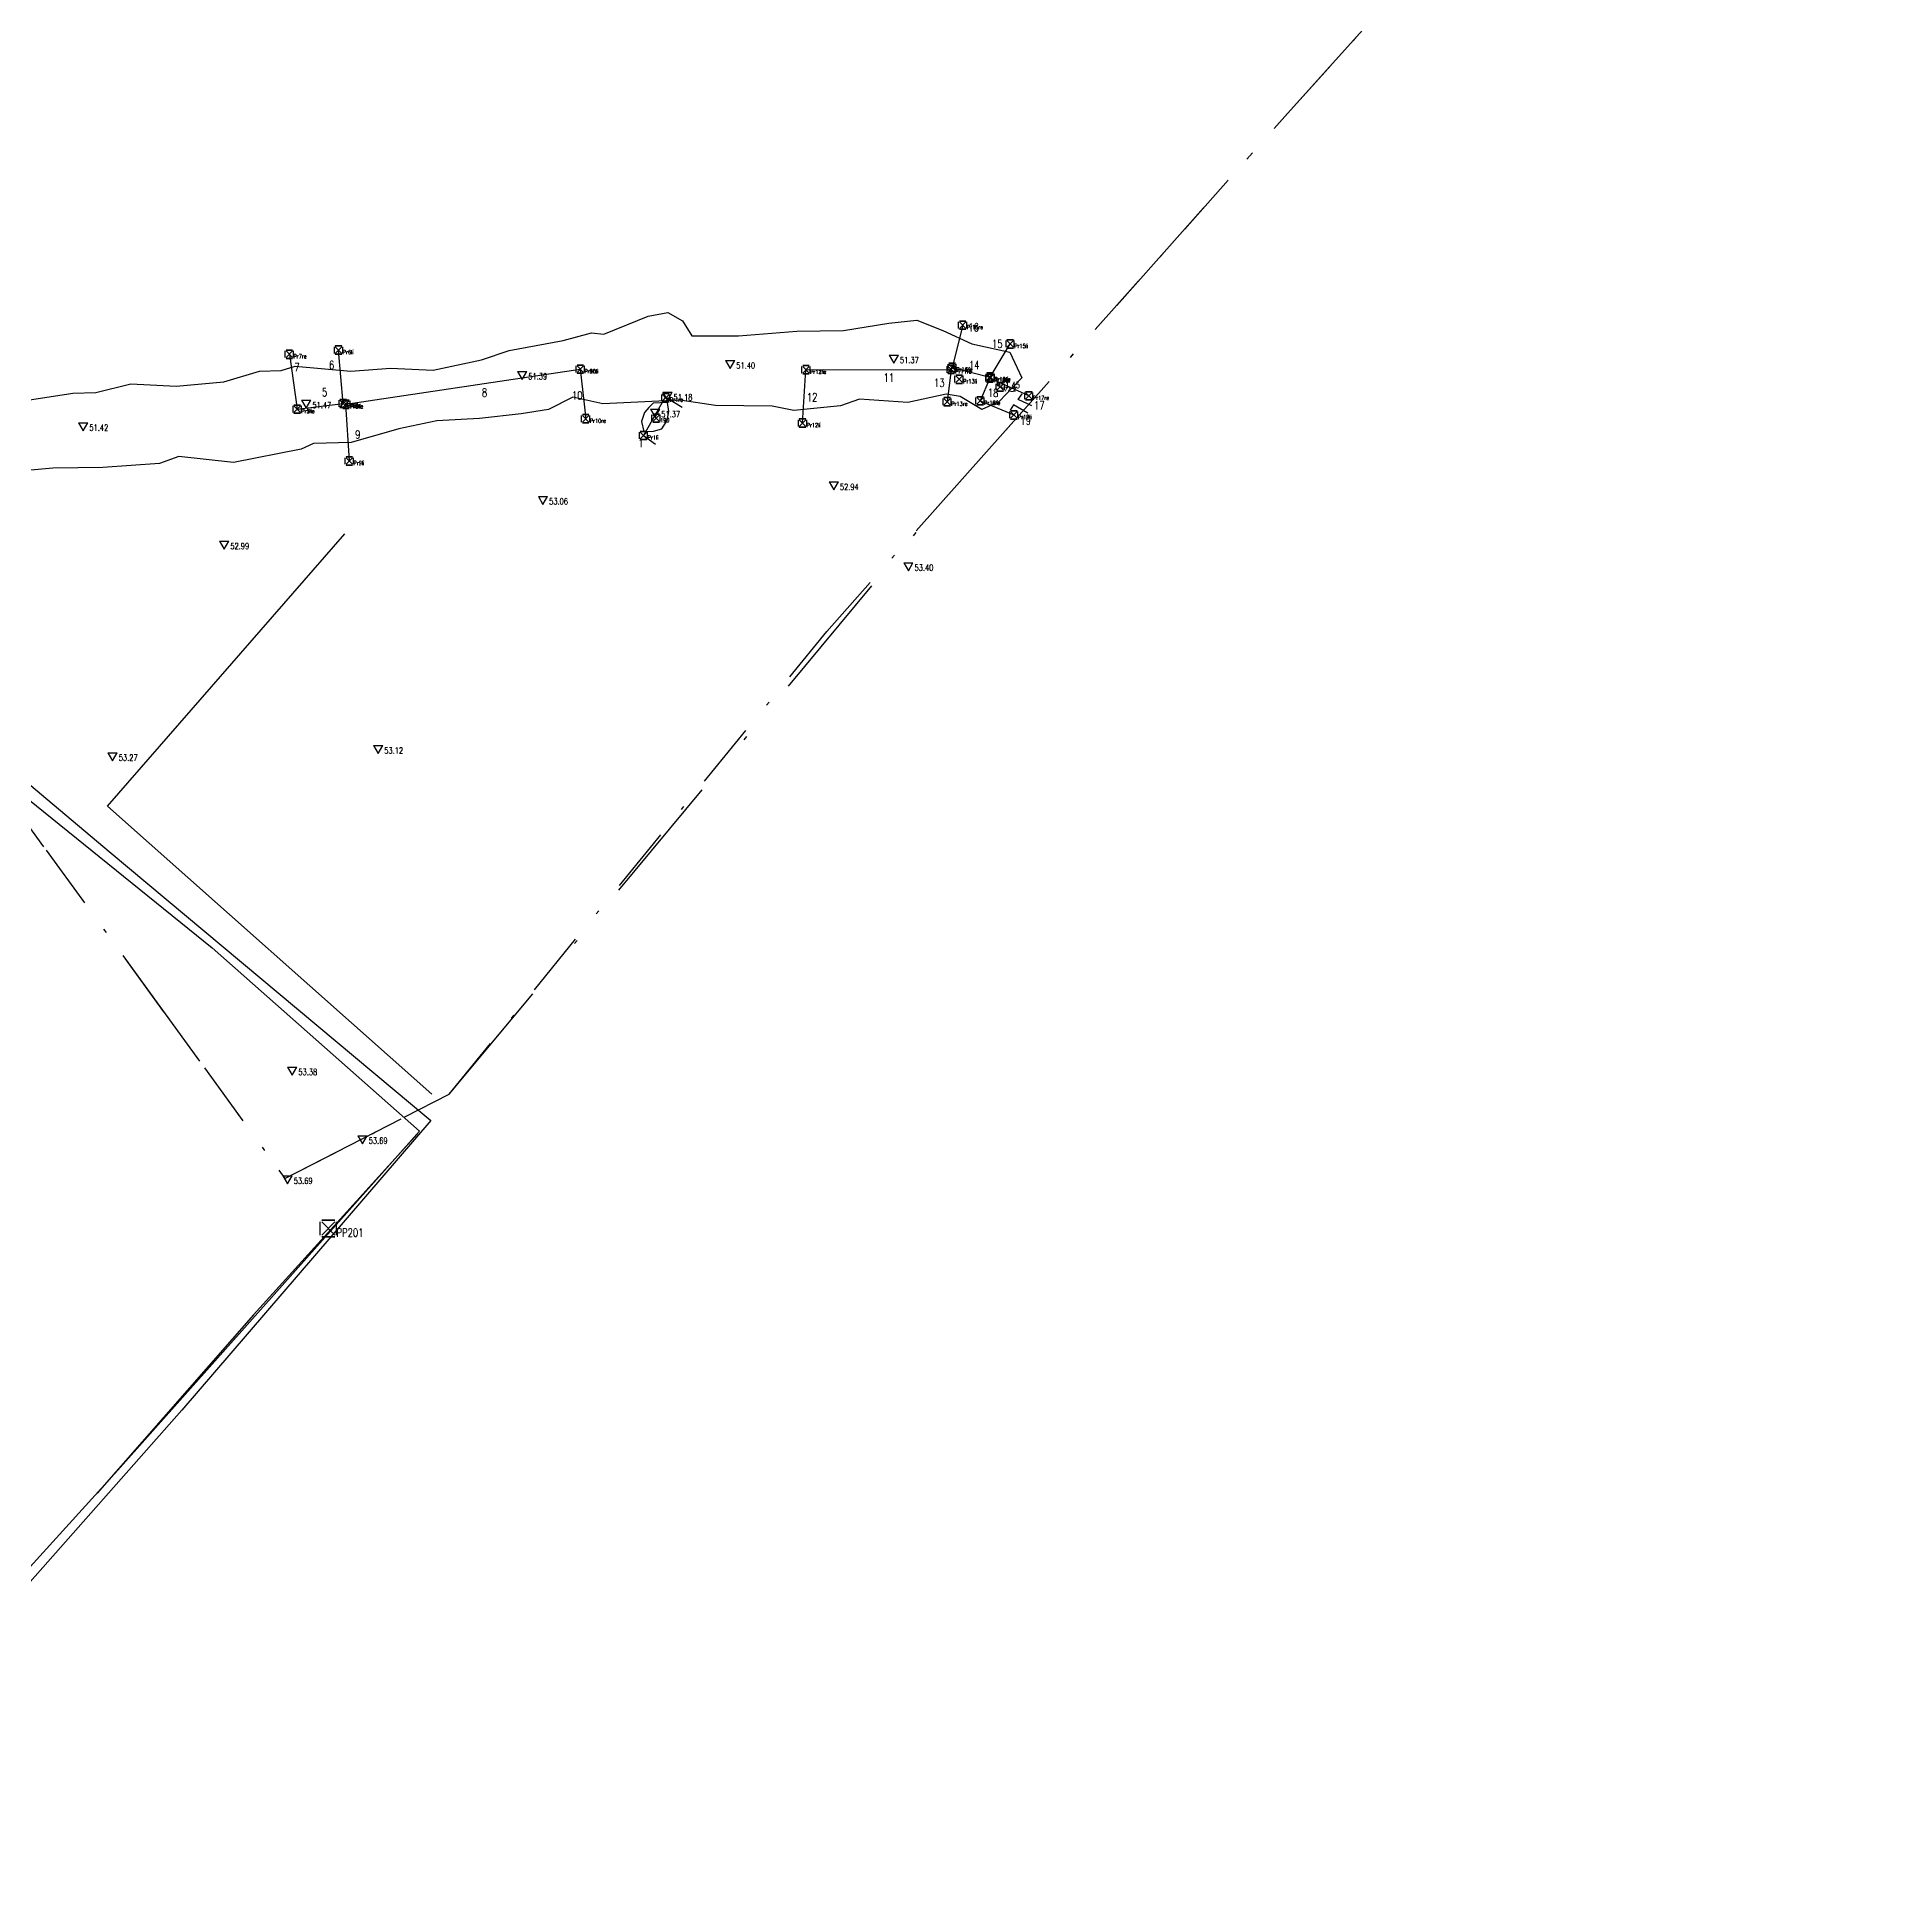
# Model space of a CAD drawing. Header units: metres. Extents: x 4462689 to 4462813, y 5793999 to 5794154.
# Drawn here: x 4462768.25 to 4462813.41, y 5794042.56 to 5794087.6 of the extents above; entities that cross this region are included whole.
import ezdxf

# ---------------------------------------------------------------- set-up
doc = ezdxf.new("R2010")
doc.units = ezdxf.units.M
doc.linetypes.add('STRICHPUNKT', pattern=[25.399999999999995, 12.7, -6.349999999999999, 0, -6.349999999999999])
doc.linetypes.add('STRICHPUNKTX2', pattern=[50.8, 25.4, -12.7, 0, -12.7])
for name, color, linetype in [('Befunde', 7, 'Continuous'), ('Flächengrenzen', 1, 'Continuous'), ('Gebäudehallen Ebel', 150, 'Continuous'), ('GGok', 50, 'Continuous'), ('GGuk', 5, 'Continuous'), ('Grabungsgrenze', 102, 'STRICHPUNKTX2'), ('HÖHEN', 7, 'Continuous'), ('Koordinaten Befundmitte', 4, 'Continuous'), ('Passpunkte', 6, 'Continuous'), ('Profile', 5, 'Continuous'), ('Profile Passpunkte', 5, 'Continuous')]:
    doc.layers.add(name, color=color, linetype=linetype)
doc.layers.get('0').off()
doc.styles.add('ROMANS', font='ROMANS.shx', dxfattribs={"width": 0.75})

# ---------------------------------------------------------------- blocks, each defined once
blk = doc.blocks.new('HP_OHNE_SYMBOL')
blk.add_circle((0, 0), 0.02)
at = {"style": 'ROMANS', "width": 0.75}
blk.add_attdef('HÖHE', (0.04, -0.05), '', height=0.1, dxfattribs=at)
blk = doc.blocks.new('HP_FERTIG_OBERKANTE')
for p, q in [((-0.075, 0.1299038105676658), (0.075, 0.1299038105676658)), ((-0.075, 0.1299038105676658), (0, 0)), ((0, 0), (0.075, 0.1299038105676658))]:
    blk.add_line(p, q)
at = {"style": 'ROMANS', "width": 0.75}
blk.add_attdef('HÖHE', (0.1, 0), '', height=0.1, dxfattribs=at)
blk = doc.blocks.new('CONTROL')
for p, q in [((-0.1, 0.1, 0.1), (-0.1, 0.1, -0.1)), ((-0.1, -0.08, -0.1), (-0.1, 0.08, -0.1)), ((-0.1, -0.08, 0.1), (-0.1, 0.08, 0.1)), ((0.08, 0.1, 0.1), (-0.08, 0.1, 0.1)), ((-0.08, 0.1, -0.1), (0.08, 0.1, -0.1)), ((0.08, -0.08, 0.08), (-0.08, 0.08, -0.08)), ((-0.08, -0.08, -0.08), (0.08, 0.08, 0.08)), ((-0.08, 0.08, 0.08), (0.08, -0.08, -0.08)), ((0.08, 0.08, -0.08), (-0.08, -0.08, 0.08)), ((0.1, 0.1, -0.1), (0.1, 0.1, 0.1)), ((0.1, -0.08, -0.1), (0.1, 0.08, -0.1)), ((0.1, -0.08, 0.1), (0.1, 0.08, 0.1)), ((-0.1, -0.1, 0.1), (-0.1, -0.1, -0.1)), ((0.08, -0.1, 0.1), (-0.08, -0.1, 0.1)), ((-0.08, -0.1, -0.1), (0.08, -0.1, -0.1)), ((0.1, -0.1, -0.1), (0.1, -0.1, 0.1))]:
    blk.add_line(p, q)
at = {"style": 'ROMANS', "width": 0.75}
blk.add_attdef('NUMMER', (0.1, -0.1), '', height=0.1, dxfattribs=at)

msp = doc.modelspace()

# ---------------------------------------------------------------- linework, layer by layer
at = {"layer": 'Befunde'}
for points in [[(4462782.025973014, 5794080.377765286, 51.43604729101562), (4462783.100973013, 5794080.814765286, 51.44704729101562), (4462783.580973014, 5794080.907765287, 51.45404729101563), (4462783.939973014, 5794080.704765287, 51.42704729101563), (4462784.164973014, 5794080.333765286, 51.42204729101562), (4462785.300973014, 5794080.333765286, 51.38804729101562), (4462786.718973013, 5794080.449765287, 51.38104729101563), (4462787.847973014, 5794080.467765286, 51.38004729101562), (4462788.949973014, 5794080.643765287, 51.38504729101562), (4462789.630973014, 5794080.716765287, 51.41604729101562), (4462790.261973014, 5794080.462765286, 51.40804729101562), (4462790.968973013, 5794080.138765287, 51.41404729101562), (4462791.892973014, 5794079.935765287, 51.42404729101563), (4462792.187973014, 5794079.316765287, 51.40104729101562), (4462791.623973013, 5794078.733765286, 51.43004729101562), (4462791.215973013, 5794078.545765286, 51.40704729101562), (4462790.686973014, 5794078.861765286, 51.38904729101562), (4462790.345973013, 5794078.916765287, 51.38704729101562), (4462789.412973013, 5794078.716765286, 51.35404729101562), (4462788.241973013, 5794078.793765287, 51.36104729101562), (4462787.780973014, 5794078.636765286, 51.36804729101562), (4462786.639973014, 5794078.519765287, 51.36604729101563), (4462786.117973013, 5794078.625765287, 51.36404729101562), (4462784.739973014, 5794078.638765287, 51.34304729101562), (4462783.868973014, 5794078.771765286, 51.36204729101562), (4462781.996973014, 5794078.680765286, 51.38204729101563), (4462781.269973014, 5794078.842765286, 51.34504729101562), (4462780.679973014, 5794078.541765286, 51.36304729101563), (4462780.014973013, 5794078.438765287, 51.34604729101562), (4462779.003973014, 5794078.323765286, 51.34604729101562), (4462777.965973014, 5794078.269765286, 51.34604729101562), (4462777.037973014, 5794078.076765287, 51.36804729101562), (4462775.880973014, 5794077.741765287, 51.41904729101562), (4462774.961973014, 5794077.716765286, 51.43004729101562), (4462774.660973014, 5794077.576765287, 51.41704729101562), (4462773.020973013, 5794077.251765286, 51.45004729101562), (4462771.686973014, 5794077.402765286, 51.44804729101562), (4462771.220973014, 5794077.229765287, 51.45904729101562), (4462769.840973014, 5794077.133765287, 51.45204729101562), (4462768.624973014, 5794077.114765286, 51.42604729101562), (4462767.005973014, 5794076.970765286, 51.36704729101563)], [(4462767.909973014, 5794078.755765286, 51.44404729101562), (4462769.111973013, 5794078.940765285, 51.42704729101563), (4462769.672973014, 5794078.958765287, 51.41904729101562), (4462770.525973014, 5794079.169765287, 51.43004729101562), (4462771.627973014, 5794079.113765287, 51.41804729101562), (4462772.781973013, 5794079.218765286, 51.43504729101563), (4462773.647973014, 5794079.473765286, 51.45704729101563), (4462774.181973014, 5794079.494765286, 51.43204729101562), (4462774.521973013, 5794079.598765287, 51.45604729101562), (4462775.871973014, 5794079.480765287, 51.43504729101563), (4462776.834973014, 5794079.553765286, 51.41004729101562), (4462777.876973014, 5794079.502765287, 51.39004729101563), (4462779.045973014, 5794079.750765287, 51.41404729101562), (4462779.722973015, 5794079.978765287, 51.39504729101562), (4462781.033973014, 5794080.225765286, 51.42104729101562), (4462781.720973014, 5794080.411765287, 51.43704729101562), (4462782.025973014, 5794080.377765286, 51.43604729101562)]]:
    msp.add_polyline3d(points, dxfattribs=at)
msp.add_polyline3d([(4462783.221973014, 5794078.697765286, 51.37304729101562), (4462783.117973014, 5794078.594765287, 51.36604729101563), (4462783.012973014, 5794078.471765287, 51.37004729101562), (4462782.941973014, 5794078.255765287, 51.37104729101562), (4462782.993973013, 5794078.007765286, 51.35704729101562), (4462783.227973014, 5794078.014765286, 51.35304729101562), (4462783.432973014, 5794078.076765287, 51.36304729101563), (4462783.565973014, 5794078.278765287, 51.35404729101562), (4462783.600973014, 5794078.493765286, 51.34604729101562), (4462783.574973014, 5794078.711765287, 51.34904729101562)], close=True, dxfattribs=at)
at = {"layer": 'Flächengrenzen', "linetype": 'STRICHPUNKT', "ltscale": 0.125, "extrusion": (0.0052257869319254, 0.0159285599688569, 0.9998594761906598), "elevation": 115666.1395318161}
msp.add_lwpolyline([(-2434188.057340569, -6895576.564276193), (-2434189.662469127, -6895576.212089971), (-2434193.875100779, -6895574.381464728), (-2434192.187789481, -6895570.530456454), (-2434199.926229467, -6895566.270976843), (-2434206.38964229, -6895563.834613588), (-2434212.853055116, -6895561.398250333), (-2434223.517012133, -6895553.698790531), (-2434223.517012133, -6895553.698790531), (-2434226.672809316, -6895556.895610889), (-2434231.884430013, -6895570.452308188), (-2434238.603793206, -6895585.914816256), (-2434247.530232919, -6895606.078540496), (-2434207.542706095, -6895624.437306605), (-2434191.147118973, -6895584.348877421), (-2434188.057340569, -6895576.564276193)], close=True, dxfattribs=at)
at = {"layer": 'Gebäudehallen Ebel'}
msp.add_polyline3d([(4462777.84530676, 5794061.894816104, 52.6751), (4462769.952318113, 5794068.898669014, 52.7723), (4462775.723765721, 5794075.519420044, 52.6928)], dxfattribs=at)
msp.add_polyline3d([(4462777.84530676, 5794061.894816104, 52.6751), (4462769.952318113, 5794068.898669014, 52.7723), (4462775.723765721, 5794075.519420044, 52.6928)], dxfattribs=at)
at = {"layer": 'GGok'}
msp.add_polyline3d([(4462763.55866345, 5794073.206536884, 52.6963), (4462769.998189664, 5794067.797050068, 52.7061), (4462777.816929781, 5794061.251197547, 52.64269999999999), (4462771.762260671, 5794054.207045783, 52.651), (4462765.549432479, 5794047.177570689, 52.9326)], dxfattribs=at)
msp.add_polyline3d([(4462763.55866345, 5794073.206536884, 52.6963), (4462769.998189664, 5794067.797050068, 52.7061), (4462777.816929781, 5794061.251197547, 52.64269999999999), (4462771.762260671, 5794054.207045783, 52.651), (4462765.549432479, 5794047.177570689, 52.9326)], dxfattribs=at)
at = {"layer": 'GGuk'}
msp.add_polyline3d([(4462732.375119656, 5794067.76951787, 52.2341), (4462733.916575453, 5794069.53783416, 52.208), (4462738.754522877, 5794075.095325443, 51.9788), (4462742.032958051, 5794078.87352572, 51.966), (4462743.437767556, 5794077.93729036, 51.9095), (4462744.455363576, 5794076.936915114, 51.90319999999999), (4462747.243710965, 5794079.859717386, 51.8771), (4462750.943610958, 5794083.837944618, 51.8759), (4462754.491131958, 5794080.646995054, 51.8129), (4462760.82727837, 5794075.132167286, 51.97589999999999), (4462766.446914198, 5794070.342887156, 52.0747), (4462772.504813449, 5794065.452629157, 52.2717), (4462777.53803607, 5794060.99096596, 52.1781), (4462770.206306376, 5794052.748158068, 52.2273), (4462760.970243762, 5794042.561457108, 52.41789999999999), (4462756.875932781, 5794045.257737804, 52.50849999999999), (4462749.691240951, 5794051.576980025, 52.3746), (4462741.154589945, 5794059.482900762, 52.25929999999999), (4462734.632750978, 5794065.599858722, 52.1326)], close=True, dxfattribs=at)
msp.add_polyline3d([(4462777.4919926, 5794060.928843348, 52.1381), (4462773.509048687, 5794056.524887623, 52.2231), (4462769.701151566, 5794052.183681164, 52.2524), (4462769.701151566, 5794052.183681164, 52.2524), (4462769.701151566, 5794052.183681164, 52.2524), (4462769.701151566, 5794052.183681164, 52.2524), (4462769.701151566, 5794052.183681164, 52.2524), (4462769.701151566, 5794052.183681164, 52.2524)], dxfattribs=at)
at = {"layer": 'Grabungsgrenze', "linetype": 'STRICHPUNKT', "ltscale": 0.25, "extrusion": (0.0052257869319254, 0.0159285599688569, 0.9998594761906598), "elevation": 115666.1395318162}
msp.add_lwpolyline([(-2434247.530232922, -6895606.078540501), (-2434207.542706097, -6895624.437306608), (-2434196.756586842, -6895628.77354196), (-2434187.945192682, -6895632.45740903), (-2434175.751821678, -6895637.447434158), (-2434172.079705773, -6895628.439071706), (-2434166.657151827, -6895615.136569126), (-2434159.389753434, -6895597.308332334), (-2434155.444996382, -6895587.631916328), (-2434151.631965572, -6895571.174017353), (-2434179.972000374, -6895559.445580714), (-2434181.868468463, -6895569.509578764), (-2434184.04907192, -6895577.443742825), (-2434188.05734057, -6895576.564276198), (-2434189.664223279, -6895576.211327697), (-2434193.874879119, -6895574.381561053), (-2434192.187789483, -6895570.530456458), (-2434199.926229467, -6895566.270976847), (-2434209.621348705, -6895562.616431964), (-2434212.853055117, -6895561.398250338), (-2434223.517012135, -6895553.698790537), (-2434226.672809318, -6895556.895610893), (-2434233.542612047, -6895574.268094346), (-2434238.603793207, -6895585.91481626)], close=True, dxfattribs=at)
at = {"layer": 'Profile', "elevation": -0.0079527089843765}
for points in [[(4462792.428653563, 5794078.636551338), (4462792.097937881, 5794078.789617258), (4462792.195411971, 5794078.928768125)], [(4462792.331179474, 5794078.452176505), (4462791.983057643, 5794078.657424001), (4462791.906470818, 5794078.528709547)]]:
    msp.add_lwpolyline(points, dxfattribs=at)
at = {"layer": 'Profile'}
for points in [[(4462790.748973014, 5794080.596765286, 51.43304729101562), (4462790.492973014, 5794079.569765285, 51.42704729101563), (4462791.417973014, 5794079.334765286, 51.45304729101563), (4462791.901973013, 5794080.140765286, 51.43904729101562)], [(4462774.377973014, 5794079.888765288, 51.46804729101563), (4462774.569973014, 5794078.553765286, 51.46204729101562), (4462775.686973014, 5794078.690765286, 51.43704729101562), (4462775.574973014, 5794079.989765286, 51.48804729101563)], [(4462775.836973015, 5794077.292765287, 51.43904729101562), (4462775.753973014, 5794078.672765286, 51.43204729101562), (4462781.451973014, 5794079.524765286, 51.43904729101562), (4462781.581973013, 5794078.319765285, 51.39404729101562)], [(4462786.855973013, 5794078.214765286, 51.34704729101562), (4462786.937973014, 5794079.511765286, 51.39304729101563), (4462790.468973014, 5794079.516765286, 51.43904729101563), (4462790.371973013, 5794078.733765287, 51.36604729101562)], [(4462792.355973014, 5794078.877765286, 51.44004729101562), (4462791.410973014, 5794079.305765286, 51.44104729101562), (4462791.170973014, 5794078.755765286, 51.39904729101562), (4462791.990973014, 5794078.413765287, 51.44204729101563)], [(4462783.928973014, 5794078.596765286, 51.37304729101562), (4462783.514973014, 5794078.843765287, 51.41404729101562), (4462782.987973014, 5794077.912765287, 51.37104729101562), (4462783.282973013, 5794077.704765286, 51.37004729101562)]]:
    msp.add_polyline3d(points, dxfattribs=at)

# ---------------------------------------------------------------- block references
at = {"layer": 'HÖHEN', "xscale": 1.5, "yscale": 1.5, "zscale": 1.5}
for name, p, values in [('HP_FERTIG_OBERKANTE', (4462789.071973014, 5794079.671765286, 51.36604729101562), {'HÖHE': '51.37'}), ('HP_FERTIG_OBERKANTE', (4462780.036973013, 5794079.277765286, 51.38604729101562), {'HÖHE': '51.39'}), ('HP_FERTIG_OBERKANTE', (4462785.093973013, 5794079.539765286, 51.38804729101562), {'HÖHE': '51.40'}), ('HP_FERTIG_OBERKANTE', (4462783.569973014, 5794078.767765285, 52.55204729101563), {'HÖHE': '51.18'}), ('HP_OHNE_SYMBOL', (4462791.621973013, 5794079.139765285, 51.44204729101563), {'HÖHE': '51.45'}), ('HP_FERTIG_OBERKANTE', (4462774.788973014, 5794078.576765286, 51.46004729101562), {'HÖHE': '51.47'}), ('HP_FERTIG_OBERKANTE', (4462783.268973013, 5794078.355765286, 51.36504729101563), {'HÖHE': '51.37'}), ('HP_FERTIG_OBERKANTE', (4462769.366973013, 5794078.027765286, 51.41304729101562), {'HÖHE': '51.42'}), ('HP_FERTIG_OBERKANTE', (4462787.612973014, 5794076.587765287, 52.93304729101563), {'HÖHE': '52.94'}), ('HP_FERTIG_OBERKANTE', (4462780.543973013, 5794076.236765286, 53.05204729101562), {'HÖHE': '53.06'}), ('HP_FERTIG_OBERKANTE', (4462772.792973014, 5794075.146765286, 52.98004729101562), {'HÖHE': '52.99'}), ('HP_FERTIG_OBERKANTE', (4462789.426973014, 5794074.620765286, 53.39304729101563), {'HÖHE': '53.40'}), ('HP_FERTIG_OBERKANTE', (4462776.534973015, 5794070.174765286, 53.11604729101562), {'HÖHE': '53.12'}), ('HP_FERTIG_OBERKANTE', (4462770.080973014, 5794070.000765286, 53.26204729101562), {'HÖHE': '53.27'}), ('HP_FERTIG_OBERKANTE', (4462774.447973014, 5794062.353765288, 53.36904729101561), {'HÖHE': '53.38'}), ('HP_FERTIG_OBERKANTE', (4462776.157973014, 5794060.683765287, 53.68104729101562), {'HÖHE': '53.69'}), ('HP_FERTIG_OBERKANTE', (4462774.333973014, 5794059.708765287, 53.68404729101563), {'HÖHE': '53.69'})]:
    msp.add_blockref(name, p, dxfattribs=at).add_auto_attribs(values)
at = {"layer": 'Koordinaten Befundmitte', "color": 210}
for p, values in [((4462791.661811017, 5794079.091726711, 51.45), {'NUMMER': '77_2'}), ((4462783.293543559, 5794078.334170726, 51.373), {'NUMMER': '190'})]:
    msp.add_blockref('CONTROL', p, dxfattribs=at).add_auto_attribs(values)
at = {"layer": 'Passpunkte', "xscale": 2, "yscale": 2, "zscale": 2}
msp.add_blockref('CONTROL', (4462775.324973014, 5794058.624765287, 52.34204729101563), dxfattribs=at).add_auto_attribs({'NUMMER': 'PP201'})
msp.add_blockref('CONTROL', (4462775.324973014, 5794058.624765287, 52.34204729101563), dxfattribs=at).add_auto_attribs({'NUMMER': 'PP201'})
at = {"layer": 'Profile Passpunkte', "color": 1}
for p, values in [((4462790.748973014, 5794080.596765286, 51.43304729101562), {'NUMMER': 'Pr16re'}), ((4462791.901973013, 5794080.140765286, 51.43904729101562), {'NUMMER': 'Pr15li'}), ((4462774.377973014, 5794079.888765288, 51.46804729101563), {'NUMMER': 'Pr7re'}), ((4462775.574973014, 5794079.989765286, 51.48804729101563), {'NUMMER': 'Pr6li'}), ((4462781.451973014, 5794079.524765286, 51.43904729101562), {'NUMMER': 'Pr8re'}), ((4462781.451973014, 5794079.524765286, 51.43904729101562), {'NUMMER': 'Pr10li'}), ((4462786.937973014, 5794079.511765286, 51.39304729101563), {'NUMMER': 'Pr12re'}), ((4462786.937973014, 5794079.511765286, 51.39304729101563), {'NUMMER': 'Pr11li'}), ((4462790.46933213, 5794079.519664133, 51.4313706289322), {'NUMMER': 'Pr11re'}), ((4462790.492973014, 5794079.569765285, 51.42704729101563), {'NUMMER': 'Pr16li'}), ((4462790.492973014, 5794079.569765285, 51.42704729101563), {'NUMMER': 'Pr14re'}), ((4462790.660572496, 5794079.279948346, 51.4267377405747), {'NUMMER': 'Pr13li'}), ((4462791.410973014, 5794079.305765286, 51.44104729101562), {'NUMMER': 'Pr18re'}), ((4462791.410973014, 5794079.305765286, 51.44104729101562), {'NUMMER': 'Pr17li'}), ((4462791.417973014, 5794079.334765286, 51.45304729101563), {'NUMMER': 'Pr14li'}), ((4462791.417973014, 5794079.334765286, 51.45304729101563), {'NUMMER': 'Pr15re'}), ((4462783.531938176, 5794078.833643559, 52.55204729101563), {'NUMMER': 'Pr1re'}), ((4462792.355973014, 5794078.877765286, 51.44004729101562), {'NUMMER': 'Pr17re'}), ((4462774.569973014, 5794078.553765286, 51.46204729101562), {'NUMMER': 'Pr7li'}), ((4462774.569973014, 5794078.553765286, 51.46204729101562), {'NUMMER': 'Pr5re'}), ((4462775.686973014, 5794078.690765286, 51.43704729101562), {'NUMMER': 'Pr5li'}), ((4462775.686973014, 5794078.690765286, 51.43704729101562), {'NUMMER': 'Pr6re'}), ((4462775.753973014, 5794078.672765286, 51.43204729101562), {'NUMMER': 'Pr9re'}), ((4462775.753973014, 5794078.672765286, 51.43204729101562), {'NUMMER': 'Pr8li'}), ((4462790.371973013, 5794078.733765287, 51.36604729101562), {'NUMMER': 'Pr13re'}), ((4462791.170973014, 5794078.755765286, 51.39904729101562), {'NUMMER': 'Pr18li'}), ((4462791.170973014, 5794078.755765286, 51.39904729101562), {'NUMMER': 'Pr19re'}), ((4462791.990973014, 5794078.413765287, 51.44204729101563), {'NUMMER': 'Pr19li'}), ((4462781.581973013, 5794078.319765285, 51.39404729101562), {'NUMMER': 'Pr10re'}), ((4462782.987973014, 5794077.912765287, 51.37104729101562), {'NUMMER': 'Pr1li'}), ((4462786.855973013, 5794078.214765286, 51.34704729101562), {'NUMMER': 'Pr12li'}), ((4462775.836973015, 5794077.292765287, 51.43904729101562), {'NUMMER': 'Pr9li'})]:
    msp.add_blockref('CONTROL', p, dxfattribs=at).add_auto_attribs(values)

# ---------------------------------------------------------------- texts
at = {"layer": 'Profile', "style": 'ROMANS', "width": 0.75}
for s, p in [('16', (4462790.8859554, 5794080.444356244, -0.0079527089843765)), ('15', (4462791.461172752, 5794080.041987162, -0.0079527089843765)), ('7', (4462774.499843954, 5794079.475750899, -0.0079527089843765)), ('6', (4462775.341581477, 5794079.528179789, -0.0079527089843765)), ('11', (4462788.824010515, 5794079.220459606, -0.0079527089843765)), ('14', (4462790.900335931, 5794079.524655599, -0.0079527089843765)), ('5', (4462775.170464765, 5794078.86437798, -0.0079527089843765)), ('8', (4462779.058641995, 5794078.855489605, -0.0079527089843765)), ('10', (4462781.24882988, 5794078.784360193, -0.0079527089843765)), ('12', (4462786.959514893, 5794078.741716988, -0.0079527089843765)), ('13', (4462790.051890433, 5794079.093545938, -0.0079527089843765)), ('18', (4462791.360509591, 5794078.849250611, -0.0079527089843765)), ('17', (4462792.482183513, 5794078.547473799, -0.0079527089843765)), ('9', (4462775.976814919, 5794077.835943435, -0.0079527089843765)), ('19', (4462792.151433521, 5794078.173845457, -0.0079527089843765)), ('1', (4462782.859822671, 5794077.629048233, -0.0079527089843765))]:
    msp.add_text(s, height=0.2, dxfattribs=at).set_placement(p)

doc.saveas('drawing.dxf')
